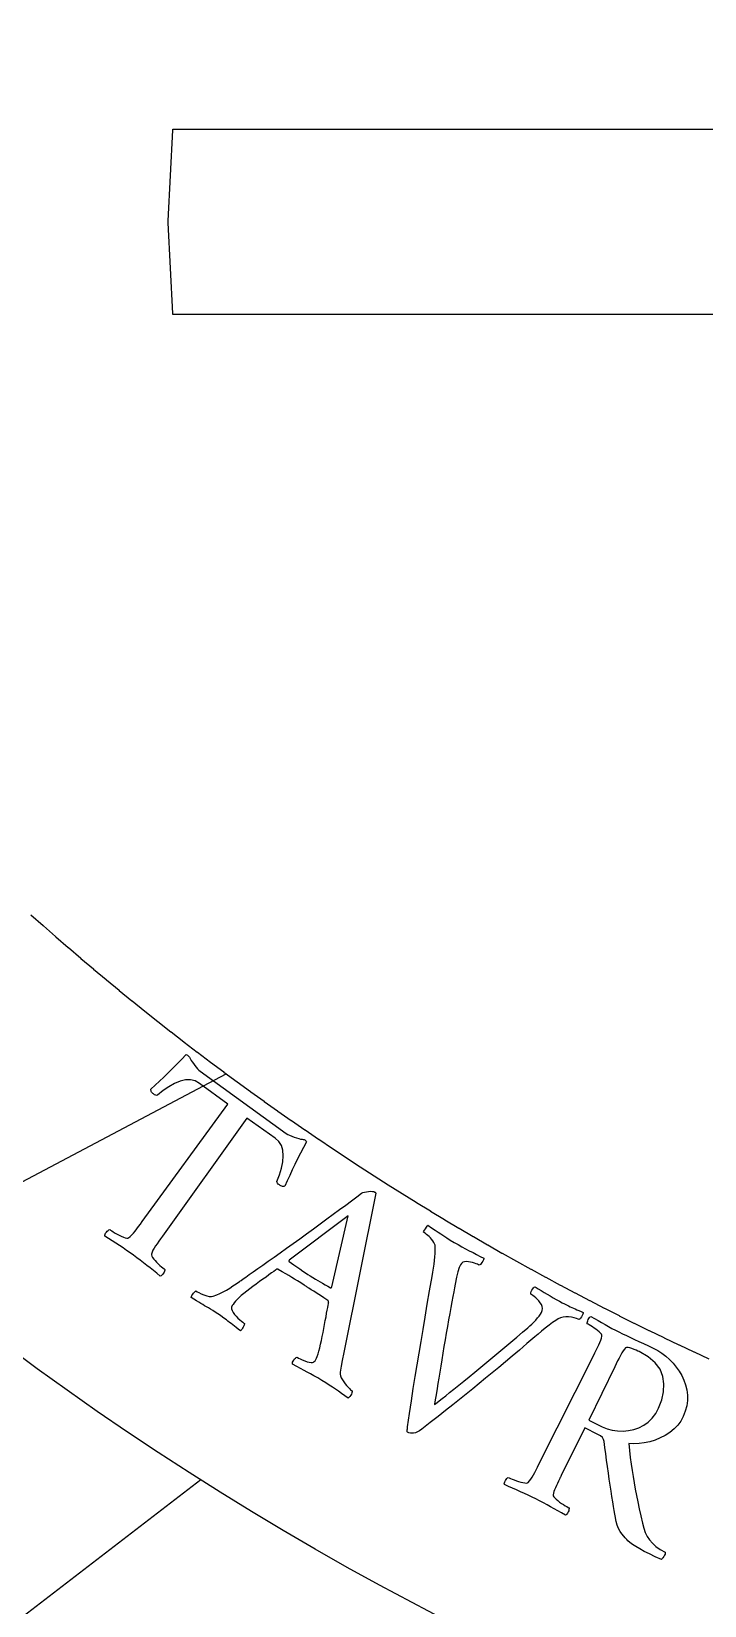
# Model space of a CAD drawing. Header units: millimetres. Extents: x -31.9 to 31.9, y -31.9 to 31.9.
# Drawn here: x -12.43 to -7.79, y -9.53 to 1.31 of the extents above; entities that cross this region are included whole.
import ezdxf

# ---------------------------------------------------------------- set-up
doc = ezdxf.new("R2010")
doc.units = ezdxf.units.MM
for name, color, linetype in [('CUT_INNER', 6, 'Continuous'), ('ENGRAVE', 7, 'Continuous'), ('TEXT', 5, 'Continuous')]:
    doc.layers.add(name, color=color, linetype=linetype)

msp = doc.modelspace()

# ---------------------------------------------------------------- linework, layer by layer
at = {"layer": 'CUT_INNER'}
for points in [[(-2.825, -0.638), (-11.4471, -0.638), (-11.4531, -0.6377), (-11.4537, -0.6317), (-11.4845, -0.0061), (-11.4845, 0.0061), (-11.4537, 0.6321), (-11.4532, 0.6377), (-11.4475, 0.638), (-2.825, 0.638)], [(-12.4306, -4.7708), (-12.3463, -4.8458), (-12.3451, -4.8468), (-12.2604, -4.9213), (-12.2592, -4.9223), (-12.174, -4.9963), (-12.1728, -4.9973), (-12.0872, -5.0707), (-12.086, -5.0717), (-11.9999, -5.1446), (-11.9987, -5.1456), (-11.9122, -5.2179), (-11.911, -5.2189), (-11.824, -5.2908), (-11.8228, -5.2917), (-11.7354, -5.363), (-11.7342, -5.364), (-11.6463, -5.4348), (-11.6451, -5.4357), (-11.5568, -5.506), (-11.5556, -5.5069), (-11.4669, -5.5766), (-11.4657, -5.5775), (-11.3765, -5.6467), (-11.3753, -5.6476), (-11.2857, -5.7162), (-11.2845, -5.7171), (-11.1945, -5.7852), (-11.1933, -5.7861), (-11.1029, -5.8536), (-11.1017, -5.8545), (-11.0108, -5.9214), (-11.0096, -5.9223), (-10.9184, -5.9887), (-10.9171, -5.9896), (-10.8255, -6.0554), (-10.8242, -6.0563), (-10.7322, -6.1216), (-10.7309, -6.1224), (-10.6385, -6.1871), (-10.6372, -6.188), (-10.5444, -6.2521), (-10.5431, -6.253), (-10.4499, -6.3165), (-10.4486, -6.3174), (-10.355, -6.3804), (-10.3537, -6.3812), (-10.2597, -6.4436), (-10.2584, -6.4444), (-10.1641, -6.5063), (-10.1628, -6.5071), (-10.068, -6.5683), (-10.0667, -6.5692), (-9.9716, -6.6298), (-9.9703, -6.6306), (-9.8748, -6.6907), (-9.8735, -6.6915), (-9.7776, -6.751), (-9.7763, -6.7518), (-9.6801, -6.8107), (-9.6788, -6.8115), (-9.5822, -6.8698), (-9.5809, -6.8706), (-9.4839, -6.9283), (-9.4826, -6.9291), (-9.3853, -6.9862), (-9.384, -6.9869), (-9.2863, -7.0435), (-9.285, -7.0442), (-9.187, -7.1001), (-9.1857, -7.1009), (-9.0873, -7.1562), (-9.086, -7.1569), (-8.9873, -7.2116), (-8.986, -7.2124), (-8.887, -7.2665), (-8.8856, -7.2672), (-8.7863, -7.3207), (-8.7849, -7.3214), (-8.6853, -7.3743), (-8.6839, -7.375), (-8.5839, -7.4273), (-8.5825, -7.428), (-8.4822, -7.4796), (-8.4809, -7.4803), (-8.3803, -7.5314), (-8.3789, -7.5321), (-8.278, -7.5825), (-8.2766, -7.5832), (-8.1753, -7.633), (-8.174, -7.6336), (-8.0724, -7.6828), (-8.071, -7.6835), (-7.9692, -7.732), (-7.9678, -7.7327), (-7.8657, -7.7806), (-7.8643, -7.7813), (-7.7618, -7.8286)]]:
    msp.add_lwpolyline(points, dxfattribs=at)
at = {"layer": 'ENGRAVE'}
for points in [[(-15.0693, -7.9736), (-11.0861, -5.866)], [(-12.7239, -9.7849), (-11.2613, -8.6601)]]:
    msp.add_lwpolyline(points, dxfattribs=at)
msp.add_circle((0, 9.1156), 21.0426, dxfattribs=at)
at = {"layer": 'TEXT'}
for points in [[(-10.6727, -6.2766), (-10.6622, -6.2831), (-10.6496, -6.2895), (-10.635, -6.2958), (-10.6182, -6.302), (-10.6015, -6.3076), (-10.5868, -6.312), (-10.5743, -6.3153), (-10.5639, -6.3174), (-10.5561, -6.3185), (-10.5498, -6.3197), (-10.5452, -6.3211), (-10.542, -6.3226), (-10.5397, -6.3245), (-10.5375, -6.327), (-10.5353, -6.3299), (-10.5332, -6.3335), (-10.5544, -6.3733), (-10.5747, -6.4127), (-10.5944, -6.4516), (-10.6133, -6.4902), (-10.6314, -6.5284), (-10.6488, -6.5661), (-10.6655, -6.6035), (-10.6814, -6.6404), (-10.6845, -6.6409), (-10.6883, -6.6412), (-10.6929, -6.6412), (-10.6983, -6.6411), (-10.7039, -6.6403), (-10.7094, -6.6384), (-10.7147, -6.6354), (-10.7198, -6.6313), (-10.7275, -6.6253), (-10.7329, -6.6194), (-10.7359, -6.6135), (-10.7366, -6.6077), (-10.7183, -6.5608), (-10.7049, -6.5157), (-10.6964, -6.4724), (-10.6929, -6.4309), (-10.6956, -6.3928), (-10.7058, -6.3598), (-10.7236, -6.3319), (-10.7489, -6.3091), (-10.9434, -6.1718), (-11.525, -6.9843), (-11.5376, -7.002), (-11.5496, -7.0192), (-11.5611, -7.0358), (-11.5721, -7.0518), (-11.5819, -7.0672), (-11.59, -7.0816), (-11.5963, -7.0951), (-11.6008, -7.1077), (-11.6008, -7.1138), (-11.5981, -7.1214), (-11.5928, -7.1306), (-11.5848, -7.1414), (-11.5752, -7.1528), (-11.5648, -7.1639), (-11.5538, -7.1747), (-11.5422, -7.1852), (-11.531, -7.1947), (-11.5216, -7.2025), (-11.514, -7.2086), (-11.5081, -7.213), (-11.5086, -7.2184), (-11.5105, -7.2248), (-11.5138, -7.232), (-11.5184, -7.24), (-11.5238, -7.2476), (-11.5293, -7.2533), (-11.5348, -7.257), (-11.5404, -7.2589), (-11.5641, -7.2398), (-11.5873, -7.2211), (-11.61, -7.2029), (-11.6323, -7.1851), (-11.6546, -7.1676), (-11.6773, -7.1501), (-11.7006, -7.1327), (-11.7244, -7.1153), (-11.7478, -7.0986), (-11.7716, -7.082), (-11.7958, -7.0656), (-11.8204, -7.0492), (-11.8454, -7.0329), (-11.8706, -7.0165), (-11.896, -7), (-11.9218, -6.9834), (-11.9217, -6.9775), (-11.9199, -6.971), (-11.9163, -6.9641), (-11.9108, -6.9566), (-11.9046, -6.9496), (-11.8988, -6.9442), (-11.8934, -6.9404), (-11.8883, -6.9382), (-11.8823, -6.9425), (-11.8739, -6.9479), (-11.8633, -6.9546), (-11.8504, -6.9625), (-11.8364, -6.9706), (-11.8222, -6.9779), (-11.8081, -6.9845), (-11.7938, -6.9904), (-11.7808, -6.9948), (-11.7705, -6.9969), (-11.7627, -6.9968), (-11.7576, -6.9945), (-11.7471, -6.9862), (-11.7362, -6.9759), (-11.7251, -6.9637), (-11.7136, -6.9496), (-11.7018, -6.9341), (-11.6896, -6.918), (-11.6771, -6.9012), (-11.6643, -6.8837), (-11.0756, -6.0762), (-11.2701, -5.9325), (-11.2997, -5.9156), (-11.3318, -5.9075), (-11.3663, -5.9081), (-11.4033, -5.9175), (-11.4418, -5.9339), (-11.4805, -5.9553), (-11.5196, -5.9818), (-11.559, -6.0134), (-11.5648, -6.0145), (-11.5713, -6.0135), (-11.5786, -6.0102), (-11.5867, -6.0048), (-11.5922, -6.0013), (-11.5966, -5.9973), (-11.5998, -5.9929), (-11.602, -5.988), (-11.6035, -5.9832), (-11.6046, -5.979), (-11.6054, -5.9754), (-11.6059, -5.9724), (-11.5759, -5.9456), (-11.5458, -5.918), (-11.5156, -5.8894), (-11.4854, -5.86), (-11.4551, -5.8297), (-11.4245, -5.7986), (-11.3936, -5.7668), (-11.3625, -5.7342), (-11.3576, -5.736), (-11.3528, -5.7388), (-11.3482, -5.7426), (-11.3437, -5.7473), (-11.3396, -5.7524), (-11.3362, -5.7571), (-11.3334, -5.7616), (-11.3313, -5.7656), (-11.3262, -5.7746), (-11.3197, -5.7848), (-11.3119, -5.7962), (-11.3028, -5.8087), (-11.293, -5.821), (-11.2834, -5.8318), (-11.274, -5.841), (-11.2647, -5.8487)], [(-10.9941, -7.2959), (-10.9914, -7.294), (-10.9833, -7.2884), (-10.9698, -7.2789), (-10.9509, -7.2657), (-10.9274, -7.2492), (-10.9001, -7.2299), (-10.8691, -7.2079), (-10.8343, -7.183), (-10.7966, -7.1561), (-10.7567, -7.1277), (-10.7145, -7.0979), (-10.6702, -7.0666), (-10.6246, -7.0344), (-10.5786, -7.0014), (-10.5321, -6.9679), (-10.4852, -6.9336), (-10.4386, -6.8994), (-10.393, -6.8659), (-10.3484, -6.833), (-10.3048, -6.8008), (-10.263, -6.7699), (-10.2238, -6.7409), (-10.1873, -6.7137), (-10.1533, -6.6885), (-10.1446, -6.6842), (-10.1338, -6.6807), (-10.1207, -6.6781), (-10.1055, -6.6762), (-10.0906, -6.6753), (-10.0783, -6.6757), (-10.0687, -6.6774), (-10.0617, -6.6804), (-10.0603, -6.6813), (-10.0592, -6.6822), (-10.0585, -6.6831), (-10.0582, -6.6838), (-10.0579, -6.6846), (-10.0574, -6.6857), (-10.0567, -6.6872), (-10.0558, -6.6889), (-10.2768, -7.7849), (-10.2867, -7.8394), (-10.2938, -7.8802), (-10.2983, -7.9074), (-10.3001, -7.921), (-10.3002, -7.9333), (-10.2979, -7.9463), (-10.2931, -7.9599), (-10.2858, -7.9741), (-10.277, -7.9881), (-10.2676, -8.0011), (-10.2576, -8.0132), (-10.247, -8.0243), (-10.237, -8.0338), (-10.2289, -8.0412), (-10.2226, -8.0465), (-10.2182, -8.0497), (-10.2182, -8.0563), (-10.2199, -8.0635), (-10.2235, -8.0713), (-10.2288, -8.0795), (-10.2346, -8.0871), (-10.2392, -8.0929), (-10.2427, -8.0969), (-10.2452, -8.099), (-10.269, -8.0825), (-10.2915, -8.0669), (-10.3128, -8.0522), (-10.3328, -8.0383), (-10.3532, -8.0245), (-10.3758, -8.0097), (-10.4006, -7.994), (-10.4274, -7.9775), (-10.4559, -7.9603), (-10.4821, -7.9449), (-10.5059, -7.9313), (-10.5274, -7.9196), (-10.5491, -7.908), (-10.5732, -7.895), (-10.6, -7.8805), (-10.6292, -7.8645), (-10.6297, -7.8586), (-10.6284, -7.8521), (-10.6253, -7.8448), (-10.6204, -7.8369), (-10.6147, -7.8296), (-10.609, -7.824), (-10.6033, -7.8201), (-10.5977, -7.818), (-10.5886, -7.8232), (-10.5769, -7.8289), (-10.5625, -7.8353), (-10.5455, -7.8423), (-10.5284, -7.8484), (-10.5135, -7.8524), (-10.5008, -7.8543), (-10.4905, -7.854), (-10.4849, -7.8518), (-10.4795, -7.8478), (-10.4741, -7.842), (-10.4688, -7.8344), (-10.4639, -7.8249), (-10.4588, -7.8119), (-10.4534, -7.7954), (-10.4478, -7.7754), (-10.4421, -7.7527), (-10.4364, -7.7285), (-10.4306, -7.7026), (-10.4249, -7.675), (-10.4193, -7.6469), (-10.4138, -7.619), (-10.4086, -7.5915), (-10.4034, -7.5643), (-10.3986, -7.5385), (-10.3942, -7.5151), (-10.3903, -7.494), (-10.3868, -7.4754), (-10.3839, -7.4601), (-10.3819, -7.4491), (-10.3806, -7.4426), (-10.3802, -7.4404), (-10.3803, -7.4401), (-10.3805, -7.439), (-10.3809, -7.4373), (-10.3815, -7.4349), (-10.3822, -7.4323), (-10.3833, -7.4302), (-10.3845, -7.4285), (-10.3861, -7.4272), (-10.399, -7.4181), (-10.4136, -7.4082), (-10.4297, -7.3976), (-10.4474, -7.3862), (-10.4657, -7.3747), (-10.4832, -7.3635), (-10.5001, -7.3527), (-10.5164, -7.3423), (-10.5206, -7.3396), (-10.5248, -7.3369), (-10.529, -7.3343), (-10.5332, -7.3316), (-10.5373, -7.329), (-10.5412, -7.3265), (-10.5449, -7.3241), (-10.5483, -7.3219), (-10.5726, -7.3064), (-10.595, -7.2921), (-10.6156, -7.2792), (-10.6343, -7.2676), (-10.6535, -7.2559), (-10.6754, -7.2429), (-10.7, -7.2286), (-10.7273, -7.2129), (-10.7283, -7.2124), (-10.7297, -7.2122), (-10.7316, -7.212), (-10.7339, -7.2121), (-10.7361, -7.2123), (-10.7376, -7.2124), (-10.7386, -7.2124), (-10.7389, -7.2124), (-10.7411, -7.214), (-10.7475, -7.2188), (-10.7583, -7.2267), (-10.7735, -7.2377), (-10.7916, -7.2509), (-10.8114, -7.2653), (-10.8329, -7.2808), (-10.8561, -7.2974), (-10.8796, -7.3144), (-10.9022, -7.331), (-10.9237, -7.3472), (-10.9442, -7.3629), (-10.9645, -7.3784), (-10.9822, -7.3931), (-10.9975, -7.4071), (-11.0103, -7.4202), (-11.0211, -7.4325), (-11.0304, -7.4436), (-11.0382, -7.4536), (-11.0446, -7.4625), (-11.0487, -7.4723), (-11.049, -7.4834), (-11.0453, -7.4957), (-11.0377, -7.5092), (-11.0278, -7.523), (-11.0169, -7.536), (-11.0053, -7.5481), (-10.9927, -7.5594), (-10.981, -7.5693), (-10.9716, -7.577), (-10.9646, -7.5824), (-10.96, -7.5858), (-10.9601, -7.5894), (-10.9616, -7.5946), (-10.9644, -7.6016), (-10.9687, -7.6101), (-10.9735, -7.6187), (-10.9783, -7.6257), (-10.9829, -7.6311), (-10.9874, -7.635), (-11.0025, -7.6239), (-11.0164, -7.6135), (-11.0292, -7.6039), (-11.0407, -7.5951), (-11.0517, -7.5866), (-11.0626, -7.5782), (-11.0736, -7.5697), (-11.0845, -7.5612), (-11.0964, -7.5523), (-11.1103, -7.5423), (-11.1261, -7.5313), (-11.1438, -7.5193), (-11.1618, -7.5074), (-11.1784, -7.4966), (-11.1937, -7.4871), (-11.2077, -7.4787), (-11.2209, -7.471), (-11.2342, -7.4632), (-11.2475, -7.4554), (-11.2607, -7.4477), (-11.2748, -7.4393), (-11.2906, -7.4297), (-11.308, -7.419), (-11.3272, -7.4071), (-11.3269, -7.4036), (-11.325, -7.3986), (-11.3215, -7.3921), (-11.3163, -7.3841), (-11.3106, -7.3762), (-11.3051, -7.3696), (-11.3001, -7.3645), (-11.2954, -7.3608), (-11.2862, -7.3664), (-11.2737, -7.3729), (-11.258, -7.3803), (-11.2389, -7.3884), (-11.2194, -7.3954), (-11.2022, -7.3992), (-11.1872, -7.3997), (-11.1746, -7.397), (-11.1514, -7.3889), (-11.1286, -7.3793), (-11.1061, -7.3681), (-11.0839, -7.3553), (-11.0618, -7.3413), (-11.0395, -7.3268), (-11.0169, -7.3117), (-10.9941, -7.2959)], [(-10.246, -6.8436), (-10.6522, -7.1493), (-10.6523, -7.1496), (-10.6526, -7.1503), (-10.653, -7.1515), (-10.6536, -7.1532), (-10.6541, -7.155), (-10.6542, -7.1564), (-10.6539, -7.1575), (-10.6533, -7.1582), (-10.6373, -7.1698), (-10.6196, -7.1823), (-10.6002, -7.1958), (-10.5792, -7.21), (-10.5585, -7.224), (-10.5398, -7.2364), (-10.5233, -7.2473), (-10.5088, -7.2566), (-10.49, -7.2686), (-10.472, -7.2796), (-10.4547, -7.2899), (-10.4383, -7.2993), (-10.4219, -7.3086), (-10.4047, -7.3182), (-10.3868, -7.3284), (-10.3682, -7.339), (-10.3665, -7.3396), (-10.3648, -7.3396), (-10.3631, -7.3388), (-10.3613, -7.3374), (-10.3598, -7.3357), (-10.3587, -7.3346), (-10.358, -7.3339), (-10.3578, -7.3336)], [(-9.5158, -7.0268), (-9.4895, -7.042), (-9.4634, -7.0566), (-9.4376, -7.0707), (-9.4119, -7.0841), (-9.3864, -7.0972), (-9.3613, -7.1102), (-9.3363, -7.1232), (-9.3116, -7.1361), (-9.3127, -7.1412), (-9.3152, -7.1477), (-9.3192, -7.1554), (-9.3246, -7.1645), (-9.3304, -7.173), (-9.3353, -7.1789), (-9.3395, -7.1822), (-9.3429, -7.183), (-9.3475, -7.1807), (-9.3545, -7.1777), (-9.3641, -7.174), (-9.3762, -7.1696), (-9.3896, -7.1654), (-9.4032, -7.1622), (-9.4169, -7.16), (-9.4309, -7.1589), (-9.4441, -7.1598), (-9.4556, -7.164), (-9.4652, -7.1714), (-9.4732, -7.1819), (-9.4815, -7.2006), (-9.4904, -7.2288), (-9.4997, -7.2665), (-9.5096, -7.3139), (-9.5142, -7.3388), (-9.5195, -7.3675), (-9.5255, -7.4001), (-9.532, -7.4365), (-9.5391, -7.4757), (-9.5465, -7.517), (-9.5543, -7.5602), (-9.5623, -7.6053), (-9.5705, -7.6515), (-9.5785, -7.6978), (-9.5863, -7.7441), (-9.594, -7.7905), (-9.6014, -7.8361), (-9.6085, -7.8797), (-9.6153, -7.9215), (-9.6219, -7.9614), (-9.6281, -7.9986), (-9.6336, -8.0323), (-9.6385, -8.0624), (-9.6429, -8.0889), (-9.6464, -8.1109), (-9.649, -8.1272), (-9.6506, -8.1379), (-9.6512, -8.1429), (-9.6451, -8.1385), (-9.6343, -8.1302), (-9.6187, -8.1182), (-9.5985, -8.1023), (-9.5744, -8.0832), (-9.5473, -8.0615), (-9.5173, -8.0374), (-9.4845, -8.0107), (-9.4492, -7.9819), (-9.4123, -7.9517), (-9.3736, -7.9199), (-9.3332, -7.8867), (-9.2918, -7.8525), (-9.2502, -7.818), (-9.2085, -7.7831), (-9.1665, -7.748), (-9.1251, -7.7131), (-9.085, -7.6792), (-9.0462, -7.6462), (-9.0088, -7.6142), (-8.9948, -7.6021), (-8.9811, -7.5893), (-8.9675, -7.5758), (-8.9541, -7.5616), (-8.9417, -7.5475), (-8.9311, -7.5341), (-8.9223, -7.5215), (-8.9153, -7.5096), (-8.9096, -7.4956), (-8.9077, -7.4818), (-8.9096, -7.4682), (-8.9153, -7.4549), (-8.9235, -7.4421), (-8.9326, -7.4302), (-8.9427, -7.4192), (-8.9539, -7.409), (-8.9647, -7.4002), (-8.9738, -7.393), (-8.9814, -7.3877), (-8.9872, -7.384), (-8.9886, -7.3796), (-8.9881, -7.3736), (-8.9855, -7.3659), (-8.981, -7.3566), (-8.9755, -7.3475), (-8.9701, -7.3405), (-8.9647, -7.3357), (-8.9594, -7.3329), (-8.9375, -7.346), (-8.9163, -7.3589), (-8.8958, -7.3715), (-8.876, -7.3838), (-8.8561, -7.396), (-8.8353, -7.4081), (-8.8138, -7.4203), (-8.7914, -7.4324), (-8.7729, -7.4422), (-8.7564, -7.4507), (-8.7418, -7.458), (-8.7292, -7.4642), (-8.7175, -7.4697), (-8.7059, -7.475), (-8.6944, -7.4801), (-8.6829, -7.4851), (-8.6708, -7.4903), (-8.6574, -7.4961), (-8.6427, -7.5026), (-8.6268, -7.5098), (-8.6277, -7.515), (-8.6302, -7.5216), (-8.6342, -7.5297), (-8.6398, -7.5392), (-8.6457, -7.548), (-8.6503, -7.5541), (-8.6538, -7.5574), (-8.656, -7.5579), (-8.6631, -7.555), (-8.674, -7.5514), (-8.6888, -7.5472), (-8.7075, -7.5424), (-8.7278, -7.5389), (-8.7474, -7.5385), (-8.7664, -7.5412), (-8.7848, -7.5472), (-8.7989, -7.554), (-8.8166, -7.5647), (-8.8379, -7.5793), (-8.8628, -7.5978), (-8.889, -7.6182), (-8.9142, -7.6384), (-8.9384, -7.6584), (-8.9616, -7.6783), (-9.0153, -7.7242), (-9.0669, -7.7681), (-9.1164, -7.81), (-9.1636, -7.8499), (-9.2095, -7.8884), (-9.2548, -7.926), (-9.2995, -7.9628), (-9.3436, -7.9988), (-9.3878, -8.0346), (-9.433, -8.0711), (-9.479, -8.1082), (-9.526, -8.1459), (-9.5748, -8.1848), (-9.6266, -8.2255), (-9.6813, -8.268), (-9.7389, -8.3123), (-9.7547, -8.3235), (-9.7695, -8.332), (-9.7831, -8.3376), (-9.7955, -8.3404), (-9.8071, -8.3409), (-9.8178, -8.3399), (-9.8279, -8.3373), (-9.8372, -8.3331), (-9.8393, -8.3309), (-9.8405, -8.3274), (-9.8406, -8.3227), (-9.8397, -8.3167), (-9.8384, -8.3104), (-9.8377, -8.3048), (-9.8373, -8.3001), (-9.8374, -8.2961), (-9.8239, -8.2051), (-9.8105, -8.1172), (-9.7973, -8.0326), (-9.7844, -7.9511), (-9.7714, -7.8708), (-9.758, -7.79), (-9.7444, -7.7085), (-9.7305, -7.6265), (-9.716, -7.542), (-9.7009, -7.4533), (-9.6851, -7.3602), (-9.6685, -7.2628), (-9.6632, -7.233), (-9.6585, -7.2046), (-9.6545, -7.1775), (-9.6512, -7.1518), (-9.6486, -7.1271), (-9.6471, -7.1029), (-9.6465, -7.0793), (-9.647, -7.0563), (-9.648, -7.0467), (-9.6511, -7.0369), (-9.6562, -7.0267), (-9.6633, -7.0161), (-9.6716, -7.0058), (-9.6801, -6.9961), (-9.6889, -6.9871), (-9.698, -6.9789), (-9.7067, -6.9716), (-9.7143, -6.9655), (-9.7208, -6.9607), (-9.7263, -6.9571), (-9.7262, -6.9552), (-9.724, -6.9506), (-9.72, -6.9431), (-9.7139, -6.9329), (-9.7076, -6.9227), (-9.7027, -6.9154), (-9.6993, -6.9108), (-9.6972, -6.909), (-9.6711, -6.926), (-9.6474, -6.9417), (-9.6261, -6.956), (-9.6072, -6.969), (-9.5882, -6.9819), (-9.5666, -6.9958), (-9.5425, -7.0108), (-9.5158, -7.0268)], [(-8.1411, -7.7574), (-8.1131, -7.7724), (-8.0858, -7.7901), (-8.0592, -7.8104), (-8.0333, -7.8334), (-8.0088, -7.8586), (-7.9865, -7.8854), (-7.9665, -7.9139), (-7.9486, -7.9442), (-7.9336, -7.9758), (-7.9221, -8.0087), (-7.9142, -8.0429), (-7.9098, -8.0782), (-7.9097, -8.1145), (-7.9146, -8.1514), (-7.9246, -8.1888), (-7.9396, -8.2268), (-7.9562, -8.2575), (-7.977, -8.2858), (-8.002, -8.3116), (-8.0311, -8.3349), (-8.0632, -8.3555), (-8.0969, -8.3731), (-8.1323, -8.3877), (-8.1693, -8.3992), (-8.2067, -8.4074), (-8.2433, -8.4122), (-8.2789, -8.4134), (-8.3136, -8.4111), (-8.3087, -8.4602), (-8.3033, -8.5076), (-8.2975, -8.5531), (-8.2913, -8.5969), (-8.2846, -8.6398), (-8.2773, -8.6829), (-8.2694, -8.726), (-8.2609, -8.7693), (-8.2517, -8.8137), (-8.2419, -8.8606), (-8.2313, -8.9097), (-8.22, -8.9612), (-8.2111, -8.9942), (-8.1999, -9.0244), (-8.1864, -9.0517), (-8.1705, -9.0761), (-8.1511, -9.0987), (-8.127, -9.1203), (-8.098, -9.141), (-8.0643, -9.1607), (-8.0632, -9.1666), (-8.0643, -9.1734), (-8.0674, -9.1811), (-8.0727, -9.1899), (-8.0785, -9.1982), (-8.0831, -9.2045), (-8.0865, -9.2089), (-8.0889, -9.2113), (-8.1326, -9.1915), (-8.172, -9.1725), (-8.2072, -9.1543), (-8.2382, -9.137), (-8.2649, -9.1208), (-8.2873, -9.1062), (-8.3055, -9.093), (-8.3195, -9.0813), (-8.3278, -9.0725), (-8.3375, -9.0617), (-8.3486, -9.0491), (-8.361, -9.0347), (-8.3733, -9.0177), (-8.3839, -8.9978), (-8.3928, -8.975), (-8.4, -8.9492), (-8.4025, -8.9371), (-8.4057, -8.9205), (-8.4096, -8.8994), (-8.4142, -8.8739), (-8.4193, -8.8447), (-8.4246, -8.8125), (-8.4301, -8.7775), (-8.4359, -8.7395), (-8.4419, -8.6994), (-8.448, -8.658), (-8.4542, -8.6153), (-8.4605, -8.5712), (-8.4666, -8.5268), (-8.4724, -8.4829), (-8.4778, -8.4396), (-8.4828, -8.3968), (-8.4869, -8.3831), (-8.4954, -8.3706), (-8.5084, -8.3593), (-8.5258, -8.3491), (-8.6166, -8.3045), (-8.7785, -8.6318), (-8.7799, -8.6345), (-8.7812, -8.6372), (-8.7825, -8.6399), (-8.7839, -8.6426), (-8.7852, -8.6453), (-8.7865, -8.648), (-8.7879, -8.6507), (-8.7892, -8.6534), (-8.7974, -8.6701), (-8.8051, -8.6861), (-8.8123, -8.7014), (-8.819, -8.7159), (-8.8248, -8.7296), (-8.8295, -8.7423), (-8.833, -8.7541), (-8.8353, -8.7649), (-8.8343, -8.7709), (-8.8304, -8.778), (-8.8236, -8.7862), (-8.814, -8.7955), (-8.8026, -8.8053), (-8.7905, -8.8147), (-8.7776, -8.8237), (-8.764, -8.8324), (-8.751, -8.8402), (-8.7402, -8.8465), (-8.7315, -8.8513), (-8.725, -8.8547), (-8.7246, -8.8602), (-8.7254, -8.8668), (-8.7275, -8.8744), (-8.7308, -8.8831), (-8.7349, -8.8914), (-8.7394, -8.8979), (-8.7443, -8.9025), (-8.7495, -8.9053), (-8.776, -8.8902), (-8.8019, -8.8756), (-8.8272, -8.8613), (-8.852, -8.8473), (-8.8768, -8.8336), (-8.9021, -8.82), (-8.9279, -8.8066), (-8.9542, -8.7932), (-8.98, -8.7805), (-9.0061, -8.768), (-9.0327, -8.7557), (-9.0596, -8.7435), (-9.0869, -8.7314), (-9.1144, -8.7193), (-9.1422, -8.7071), (-9.1702, -8.6949), (-9.1712, -8.689), (-9.1704, -8.6824), (-9.1679, -8.6749), (-9.1637, -8.6666), (-9.1587, -8.6587), (-9.1539, -8.6525), (-9.1491, -8.6479), (-9.1445, -8.6449), (-9.1379, -8.6481), (-9.1288, -8.6522), (-9.1172, -8.657), (-9.1032, -8.6627), (-9.088, -8.6684), (-9.0729, -8.6734), (-9.0578, -8.6777), (-9.0428, -8.6811), (-9.0293, -8.6834), (-9.0187, -8.6838), (-9.0111, -8.6824), (-9.0065, -8.6793), (-8.9974, -8.6694), (-8.9884, -8.6576), (-8.9793, -8.6437), (-8.9703, -8.6279), (-8.9611, -8.6108), (-8.9517, -8.5929), (-8.9421, -8.5743), (-8.9322, -8.555), (-8.5565, -7.8073), (-8.5467, -7.7879), (-8.5373, -7.7689), (-8.5284, -7.7505), (-8.5198, -7.7326), (-8.5122, -7.7155), (-8.5062, -7.6998), (-8.5018, -7.6854), (-8.499, -7.6723), (-8.4987, -7.6661), (-8.5017, -7.6591), (-8.5079, -7.6513), (-8.5173, -7.6427), (-8.5286, -7.6338), (-8.5402, -7.6252), (-8.5521, -7.6167), (-8.5645, -7.6085), (-8.5761, -7.6011), (-8.5859, -7.595), (-8.5938, -7.5903), (-8.5998, -7.587), (-8.5999, -7.5816), (-8.5988, -7.5751), (-8.5965, -7.5675), (-8.5929, -7.5589), (-8.5886, -7.5507), (-8.584, -7.5443), (-8.5792, -7.5398), (-8.5741, -7.537), (-8.5492, -7.551), (-8.5247, -7.5649), (-8.5006, -7.5787), (-8.4767, -7.5924), (-8.4531, -7.6059), (-8.4293, -7.6189), (-8.4055, -7.6315), (-8.3816, -7.6437), (-8.3562, -7.6562), (-8.3298, -7.669), (-8.3022, -7.6819), (-8.2736, -7.6951), (-8.2434, -7.7089), (-8.2113, -7.7239), (-8.1772, -7.7401), (-8.1411, -7.7574)], [(-8.108, -8.1687), (-8.0858, -8.1114), (-8.0735, -8.0557), (-8.0712, -8.0018), (-8.0787, -7.9496), (-8.0983, -7.9004), (-8.1323, -7.8557), (-8.1806, -7.8153), (-8.2433, -7.7792), (-8.2521, -7.775), (-8.2631, -7.77), (-8.2763, -7.7643), (-8.2916, -7.7578), (-8.3066, -7.7523), (-8.319, -7.7499), (-8.3287, -7.7504), (-8.3357, -7.7539), (-8.3435, -7.7619), (-8.3519, -7.7731), (-8.3609, -7.7874), (-8.3706, -7.8049), (-8.3806, -7.8241), (-8.3905, -7.8435), (-8.4004, -7.863), (-8.4102, -7.8827), (-8.5899, -8.2505), (-8.4976, -8.2959), (-8.4633, -8.3102), (-8.4277, -8.3201), (-8.3911, -8.3256), (-8.3533, -8.3266), (-8.3157, -8.3232), (-8.2793, -8.3152), (-8.2443, -8.3027), (-8.2106, -8.2856), (-8.1794, -8.2638), (-8.152, -8.237), (-8.1282, -8.2053), (-8.108, -8.1687)]]:
    msp.add_lwpolyline(points, close=True, dxfattribs=at)

doc.saveas('drawing.dxf')
